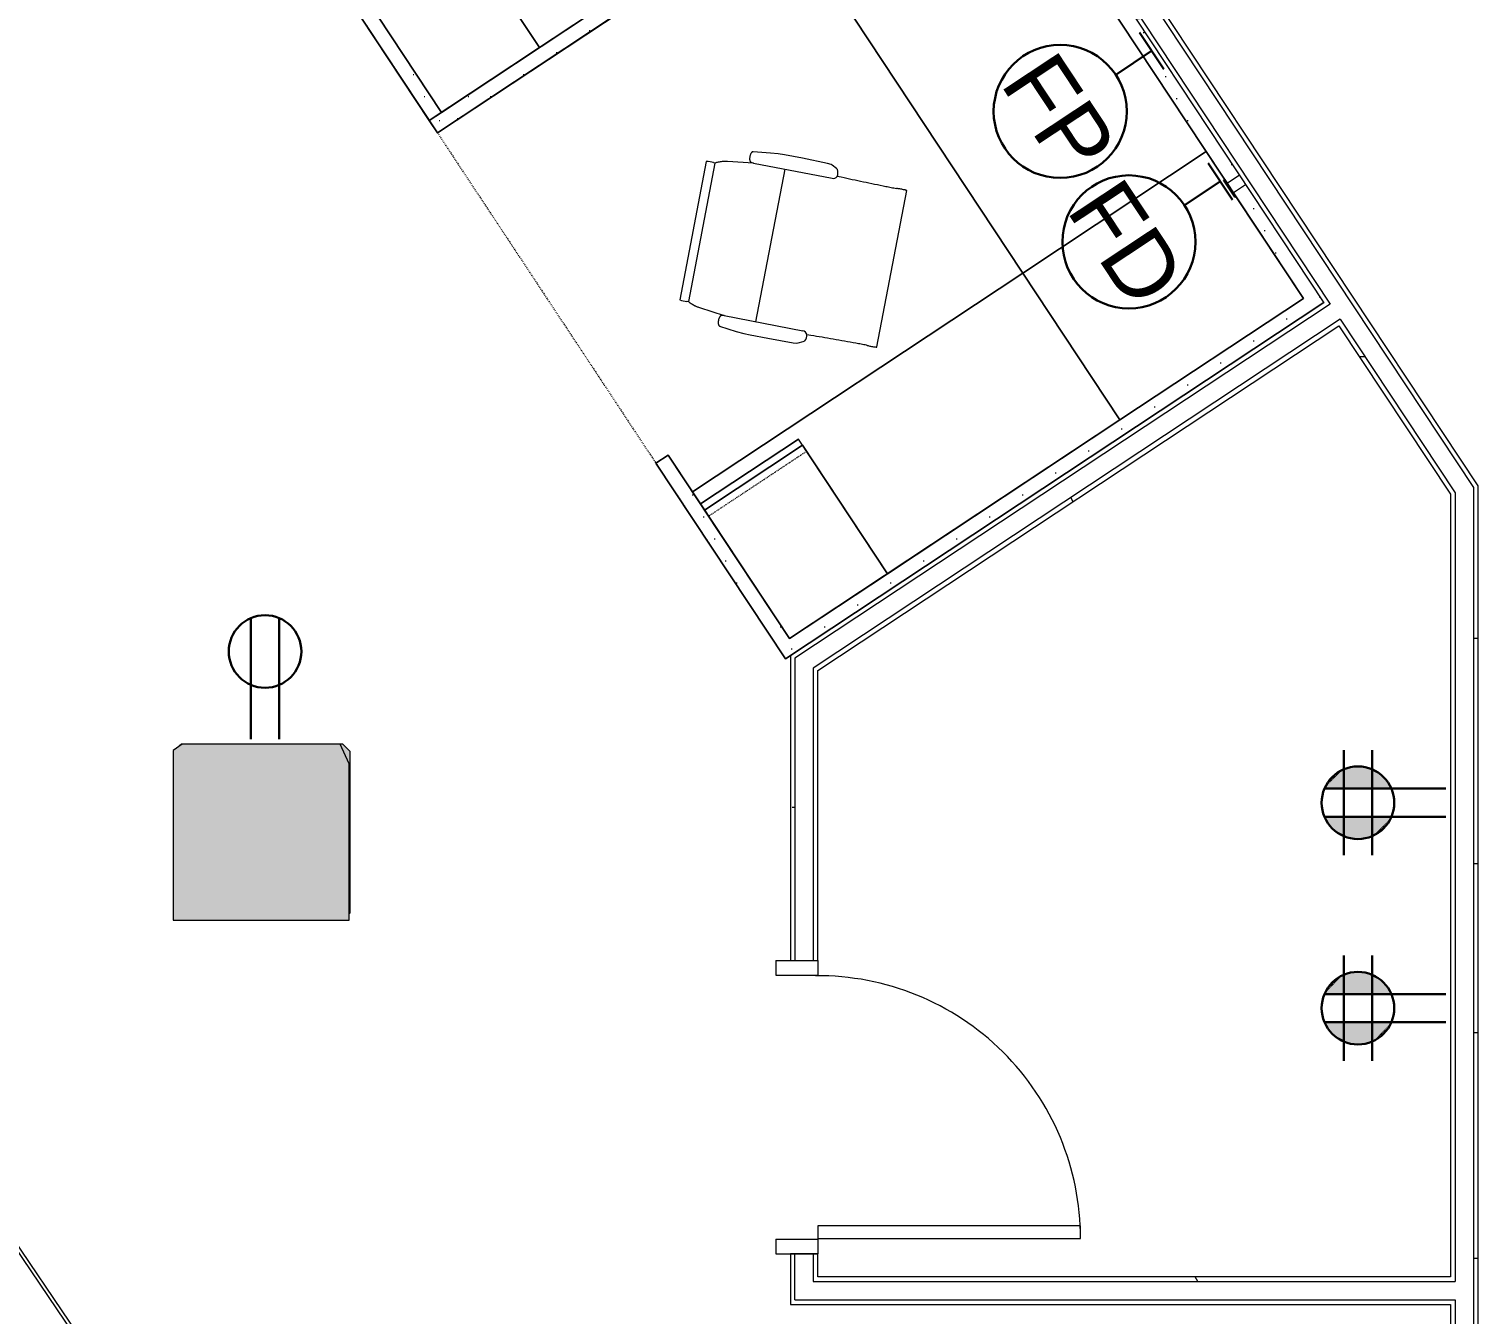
# Model space of a CAD drawing. Header units: inches. Extents: x -13 to 4331, y -638 to 2885.
# Drawn here: x 2875.8 to 3073.4, y 1044.6 to 1219.7 of the extents above; entities that cross this region are included whole.
import ezdxf

# ---------------------------------------------------------------- set-up
doc = ezdxf.new("R2010")
doc.units = ezdxf.units.IN
doc.header["$MEASUREMENT"] = 0
doc.linetypes.add('DASH 1_32_', pattern=[0.0625, 0.03125, -0.03125])
doc.linetypes.add('Dash 1_8_', pattern=[0.25, 0.125, -0.125])
for name, color, linetype, lineweight in [('A-ANNO-NOTE', 131, 'Continuous', 30), ('A-DOOR', 31, 'Continuous', 13), ('A-DOOR-FRAM', 31, 'Continuous', 20), ('A-WALL', 113, 'Continuous', 9), ('A-WALL-PATT', 111, 'Continuous', 13), ('Chevy Chase Pavilion_3rd Floor Base_dwg', 8, 'Continuous', 9), ('E-ELEC-FIXT', 91, 'Continuous', 9), ('I-FURN', 30, 'Continuous', 9), ('I-WALL', 2, 'Continuous', 13), ('S-COLS', 52, 'Continuous', 13)]:
    doc.layers.add(name, color=color, linetype=linetype, lineweight=lineweight)
doc.styles.add('Swis721 Lt BT', font='swissl.ttf', dxfattribs={"height": 9})
pattern_1 = [(0, (0, 0), (30.72, 7.68), [1.267, -21.773, 1.267, -21.773, -122.88]), (0, (0, 0), (30.72, 7.68), [-46.08, 1.267, -44.813, 1.267, -21.773, -53.76]), (0, (0, 0), (30.72, 7.68), [-115.2, 1.267, -14.093, 1.267, -37.133]), (120, (11.52, 3.84), (-22.011075, 22.7643), [1.267, -21.773, 1.267, -21.773, -122.88]), (120, (11.52, 3.84), (-22.011075, 22.7643), [-46.08, 1.267, -44.813, 1.267, -21.773, -53.76]), (120, (11.52, 3.84), (-22.011075, 22.7643), [-115.2, 1.267, -14.093, 1.267, -37.133]), (240, (15.36, 19.2), (-8.708925, -30.4443), [1.267, -21.773, 1.267, -21.773, -122.88]), (240, (15.36, 19.2), (-8.708925, -30.4443), [-46.08, 1.267, -44.813, 1.267, -21.773, -53.76]), (240, (15.36, 19.2), (-8.708925, -30.4443), [-115.2, 1.267, -14.093, 1.267, -37.133])]

# ---------------------------------------------------------------- blocks, each defined once
blk = doc.blocks.new('Adjustable Workstation 1 - 7 x 7-V7-FIRST FLOOR POWER _ SIGNAL')
at = {"layer": 'I-FURN'}
h = blk.add_hatch(dxfattribs=at)
h.set_pattern_fill('FP_15', color=256, style=0, pattern_type=2)
h.set_pattern_definition([(146.507, (3198.001, -524.317), (-2.9064352, -1.674107), [0.127, -2.873])])
h.paths.add_polyline_path([(88, 88), (2, 88), (1, 87), (2, 86), (45, 87), (86.05, 86.05), (86.8, 86.8)], flags=0)
h.paths.add_polyline_path([(88, 86), (86, 86), (86, 56), (88, 56), (88, 84.68)], flags=0)
h.paths.add_polyline_path([(2, 0), (88, 0), (88, 2), (86, 0.05), (45, 1), (2.99, 0.02)], flags=0)
h.paths.add_polyline_path([(0, 88), (0.02, 1.31), (0.05, 0), (2, 0), (1, 1), (2, 2), (2, 86), (0.05, 86), (0.02, 87.31)], flags=0)
for p, q in [((88, 88), (0, 88)), ((0, 88), (2, 88)), ((2, 88), (32, 88)), ((32, 88), (88, 88)), ((88, 56), (88, 88)), ((88, 88), (88, 86)), ((32, 86), (2, 86)), ((2, 86), (2, 2)), ((2, 2), (2, 86)), ((2, 86), (32, 86)), ((2, 2), (2, 86)), ((2, 86), (86, 86)), ((32, 86), (2, 86)), ((2, 86), (2, 62)), ((32, 86), (2, 86)), ((2, 86), (2, 62)), ((2, 62), (2, 86)), ((2, 86), (32, 86)), ((32, 2), (32, 86)), ((32, 86), (32, 2)), ((70, 86), (32, 86)), ((86, 86), (32, 86)), ((32, 86), (86, 86)), ((86, 86), (70, 86)), ((70, 86), (70, 64)), ((70, 65), (70, 86)), ((70, 86), (86, 86)), ((86, 86), (70, 86)), ((86, 64), (86, 86)), ((86, 86), (86, 65)), ((86, 86), (86, 56)), ((86, 65), (86, 86)), ((86, 62), (86, 86)), ((86, 86), (86, 62)), ((88, 86), (88, 56)), ((86, 65), (70, 65)), ((86, 65), (70, 65)), ((70, 65), (70, 64)), ((86, 65), (70, 65)), ((70, 65), (86, 65)), ((70, 65), (70, 64)), ((70, 65), (70, 64)), ((86, 65), (70, 65)), ((70, 65), (86, 65)), ((70, 65), (70, 64)), ((70, 65), (70, 64)), ((86, 65), (70, 65)), ((70, 65), (86, 65)), ((70, 65), (70, 64)), ((70, 65), (70, 64)), ((70, 64), (86, 64)), ((70, 64), (86, 64)), ((70, 64), (86, 64)), ((70, 64), (86, 64)), ((70, 64), (86, 64)), ((70, 64), (86, 64)), ((70, 64), (86, 64)), ((70, 64), (86, 64)), ((86, 64), (70, 64)), ((70, 64), (86, 64)), ((86, 64), (70, 64)), ((70, 64), (86, 64)), ((86, 64), (70, 64)), ((70, 64), (86, 64)), ((86, 64), (86, 65)), ((86, 64), (86, 65)), ((86, 65), (86, 64)), ((86, 64), (86, 65)), ((86, 65), (86, 64)), ((86, 64), (86, 65)), ((86, 65), (86, 64)), ((86, 64), (86, 65)), ((86, 62), (86, 64)), ((2, 62), (2, 2)), ((2, 62), (32, 62)), ((32, 62), (2, 62)), ((32, 62), (86, 62)), ((86, 62), (32, 62)), ((86, 56), (86, 62)), ((86, 56), (88, 56)), ((88, 56), (86, 56)), ((2, 2), (32, 2)), ((32, 2), (2, 2)), ((88, 2), (2, 2)), ((2, 2), (32, 2)), ((32, 2), (88, 2)), ((88, 0), (88, 2)), ((88, 2), (88, 0)), ((0, 0), (88, 0)), ((2, 0), (0.05, 0)), ((32, 0), (2, 0)), ((70, 0), (32, 0)), ((86, 0), (70, 0)), ((88, 0), (86, 0))]:
    blk.add_line(p, q, dxfattribs=at)
at = {"layer": 'I-FURN', "linetype": 'Dash 1_8_'}
for p, q in [((88, 86), (88, 88)), ((88, 56), (88, 86)), ((88, 2), (88, 56)), ((88, 0), (88, 2))]:
    blk.add_line(p, q, dxfattribs=at)
at = {"layer": 'I-FURN', "linetype": 'DASH 1_32_'}
blk.add_line((70, 66), (86, 66), dxfattribs=at)
blk = doc.blocks.new('Adjustable Workstation 1 - 7 x 7-V9-FIRST FLOOR POWER _ SIGNAL')
at = {"layer": 'I-FURN'}
h = blk.add_hatch(dxfattribs=at)
h.set_pattern_fill('FP_17', color=256, style=0, pattern_type=2)
h.set_pattern_definition([(146.507, (3198.001, -610.317), (-2.9064352, -1.674107), [0.127, -2.873])])
h.paths.add_polyline_path([(2, 0), (88, 0), (88, 2), (86, 0.05), (45, 1), (2.99, 0.02)], flags=0)
h.paths.add_polyline_path([(88, 88), (0, 88), (0.02, 1.31), (0.05, 0), (2, 0), (1, 1), (2, 2), (2.02, 86), (86, 86), (86, 56), (88, 56), (88, 85.41)], flags=0)
for p, q in [((88, 88), (0, 88)), ((0, 88), (88, 88)), ((88, 56), (88, 88)), ((88, 88), (88, 56)), ((32, 86), (2, 86)), ((2, 86), (2, 2)), ((2, 2), (2, 86)), ((2, 86), (32, 86)), ((2, 2), (2, 86)), ((2, 86), (86, 86)), ((32, 86), (2, 86)), ((2, 86), (2, 69.32)), ((32, 86), (2, 86)), ((2, 86), (2, 62)), ((2, 62), (2, 86)), ((2, 86), (32, 86)), ((32, 2), (32, 86)), ((32, 86), (32, 2)), ((70, 86), (32, 86)), ((86, 86), (32, 86)), ((32, 86), (86, 86)), ((86, 86), (70, 86)), ((70, 86), (70, 64)), ((70, 65), (70, 86)), ((70, 86), (86, 86)), ((86, 86), (70, 86)), ((86, 64), (86, 86)), ((86, 86), (86, 65)), ((86, 86), (86, 56)), ((86, 65), (86, 86)), ((86, 62), (86, 86)), ((86, 86), (86, 62)), ((2, 66.57), (2, 62)), ((86, 65), (70, 65)), ((86, 65), (70, 65)), ((70, 65), (70, 64)), ((86, 65), (70, 65)), ((70, 65), (86, 65)), ((70, 65), (70, 64)), ((70, 65), (70, 64)), ((86, 65), (70, 65)), ((70, 65), (86, 65)), ((70, 65), (70, 64)), ((70, 65), (70, 64)), ((86, 65), (70, 65)), ((70, 65), (86, 65)), ((70, 65), (70, 64)), ((70, 65), (70, 64)), ((70, 64), (86, 64)), ((70, 64), (86, 64)), ((70, 64), (86, 64)), ((70, 64), (86, 64)), ((70, 64), (86, 64)), ((70, 64), (86, 64)), ((70, 64), (86, 64)), ((70, 64), (86, 64)), ((86, 64), (70, 64)), ((70, 64), (86, 64)), ((86, 64), (70, 64)), ((70, 64), (86, 64)), ((86, 64), (70, 64)), ((70, 64), (86, 64)), ((86, 64), (86, 65)), ((86, 64), (86, 65)), ((86, 65), (86, 64)), ((86, 64), (86, 65)), ((86, 65), (86, 64)), ((86, 64), (86, 65)), ((86, 65), (86, 64)), ((86, 64), (86, 65)), ((86, 62), (86, 64)), ((2, 62), (2, 2)), ((2, 62), (32, 62)), ((32, 62), (2, 62)), ((32, 62), (86, 62)), ((86, 62), (32, 62)), ((86, 56), (86, 62)), ((86, 56), (88, 56)), ((88, 56), (86, 56)), ((2, 2), (32, 2)), ((32, 2), (2, 2)), ((88, 2), (2, 2)), ((2, 2), (32, 2)), ((32, 2), (88, 2)), ((88, 0), (88, 2)), ((88, 2), (88, 0)), ((0, 0), (88, 0)), ((2, 0), (0.05, 0)), ((32, 0), (2, 0)), ((70, 0), (32, 0)), ((86, 0), (70, 0)), ((88, 0), (86, 0))]:
    blk.add_line(p, q, dxfattribs=at)
at = {"layer": 'I-FURN', "linetype": 'Dash 1_8_'}
for p, q in [((88, 56), (88, 88)), ((88, 2), (88, 56)), ((88, 0), (88, 2))]:
    blk.add_line(p, q, dxfattribs=at)
at = {"layer": 'I-FURN', "linetype": 'DASH 1_32_'}
blk.add_line((70, 66), (86, 66), dxfattribs=at)
blk = doc.blocks.new('HermanMiller_Collection_Eames_AluminumGroup_LoungeChairSwivel - Arms Swivel Base-5021966-FIRST FLOOR POWER _ SIGNAL')
at = {"layer": 'I-FURN'}
for p, q in [((-4.59, 12.38), (-6.94, 12.09)), ((-3.51, 12.46), (-4.59, 12.38)), ((-2.64, 12.49), (-3.51, 12.46)), ((-0.18, 12.49), (-2.64, 12.49)), ((3.32, 12.43), (-0.18, 12.49)), ((3.84, 12.38), (3.32, 12.43)), ((3.99, 12.34), (3.84, 12.38)), ((4.64, 12.01), (3.99, 12.34)), ((4.83, 11.89), (4.64, 12.01)), ((-6.61, 10.58), (-10.12, 10.12)), ((-6.94, 10.64), (-6.61, 10.58)), ((-6.61, 10.58), (4.33, 10.58)), ((-2.19, -10.58), (-2.19, 10.58)), ((13.22, 10.86), (13.22, 10.83)), ((14.64, -10.85), (14.64, 10.85)), ((-12.96, 9.61), (-12.96, -9.61)), ((-11.95, 9.59), (-11.95, 9.63)), ((-11.76, 9.6), (-11.95, 9.59)), ((-11.76, 9.6), (-11.76, -9.6)), ((-11.95, -9.63), (-11.95, -9.59)), ((-11.95, -9.59), (-11.76, -9.6)), ((-10.12, -10.12), (-6.61, -10.58)), ((-6.61, -10.58), (-6.94, -10.64)), ((-6.61, -10.58), (4.33, -10.58)), ((13.22, -10.83), (13.22, -10.86)), ((-6.94, -12.09), (-4.59, -12.38)), ((-4.59, -12.38), (-3.51, -12.46)), ((-3.51, -12.46), (-2.64, -12.49)), ((-2.64, -12.49), (-0.18, -12.49)), ((-0.18, -12.49), (3.32, -12.43)), ((3.32, -12.43), (3.84, -12.38)), ((3.84, -12.38), (3.99, -12.34)), ((3.99, -12.34), (4.64, -12.01)), ((4.64, -12.01), (4.83, -11.89))]:
    blk.add_line(p, q, dxfattribs=at)
at = {"layer": 'I-FURN', "flags": 128}
for points in [[(5.52, 10.95), (5.23, 10.95), (4.94, 10.96)], [(4.94, -10.96), (5.23, -10.95), (5.52, -10.95)]]:
    blk.add_lwpolyline(points, dxfattribs=at)
at = {"layer": 'I-FURN'}
for centre, radius, start, end in [((3.68, 11.28), 1.3, 345.8347, 28.1255), ((4.33, 11.27), 0.69, 270, 332.7502), ((-12.38, 5.3), 4.35, 84.2936, 97.7064), ((-12.38, -5.3), 4.35, 262.2936, 275.7064), ((4.33, -11.27), 0.69, 27.2498, 90), ((3.68, -11.28), 1.3, 331.8745, 14.1653)]:
    blk.add_arc(centre, radius, start, end, dxfattribs=at)
for points, knots in [([(-6.94, 12.09), (-6.95, 12.09), (-6.97, 12.09), (-6.99, 12.08), (-7, 12.08), (-7.02, 12.07), (-7.03, 12.06), (-7.05, 12.05), (-7.05, 12.04), (-7.06, 12.04), (-7.07, 12.03), (-7.08, 12.02), (-7.09, 12.01), (-7.1, 12), (-7.11, 11.98), (-7.12, 11.97), (-7.13, 11.96), (-7.14, 11.94), (-7.15, 11.92), (-7.16, 11.9), (-7.18, 11.85), (-7.21, 11.77), (-7.23, 11.66), (-7.25, 11.52), (-7.26, 11.37), (-7.25, 11.23), (-7.24, 11.11), (-7.22, 11.02), (-7.2, 10.95), (-7.18, 10.9), (-7.17, 10.87), (-7.16, 10.85), (-7.15, 10.83), (-7.14, 10.81), (-7.13, 10.8), (-7.12, 10.78), (-7.11, 10.77), (-7.11, 10.76), (-7.1, 10.74), (-7.09, 10.73), (-7.08, 10.72), (-7.07, 10.71), (-7.06, 10.7), (-7.05, 10.69), (-7.03, 10.68), (-7.02, 10.67), (-7, 10.66), (-6.99, 10.65), (-6.96, 10.65), (-6.95, 10.65), (-6.94, 10.64)], [0, 0, 0, 0, 0.020833, 0.03125, 0.041667, 0.052083, 0.0625, 0.072917, 0.078125, 0.083333, 0.088542, 0.09375, 0.104167, 0.114583, 0.125, 0.135417, 0.145833, 0.15625, 0.166667, 0.1875, 0.208333, 0.25, 0.333333, 0.416667, 0.5, 0.583333, 0.666667, 0.708333, 0.75, 0.78125, 0.796875, 0.8125, 0.828125, 0.835938, 0.84375, 0.859375, 0.867188, 0.875, 0.882812, 0.890625, 0.90625, 0.914062, 0.917969, 0.921875, 0.9375, 0.953125, 0.957031, 0.96875, 0.984375, 1, 1, 1, 1]), ([(13.34, 10.88), (13.32, 10.88), (13.29, 10.88), (13.27, 10.88), (13.25, 10.88), (13.23, 10.87), (13.22, 10.87), (13.22, 10.87), (13.22, 10.86)], [0, 0, 0, 0, 0.25, 0.375, 0.5, 0.625, 0.75, 1, 1, 1, 1]), ([(14.64, 10.85), (14.64, 10.85), (14.63, 10.86), (14.6, 10.87), (14.54, 10.87), (14.47, 10.88), (14.38, 10.89), (14.25, 10.89), (13.97, 10.9), (13.61, 10.9), (13.4, 10.89), (13.34, 10.88)], [0, 0, 0, 0, 0.071429, 0.142857, 0.214286, 0.285714, 0.357143, 0.428571, 0.571429, 0.857143, 1, 1, 1, 1]), ([(-6.94, -10.64), (-6.95, -10.65), (-6.97, -10.65), (-6.99, -10.65), (-7, -10.66), (-7.02, -10.67), (-7.03, -10.68), (-7.05, -10.69), (-7.05, -10.69), (-7.06, -10.7), (-7.07, -10.71), (-7.08, -10.72), (-7.08, -10.73), (-7.1, -10.74), (-7.11, -10.76), (-7.12, -10.77), (-7.13, -10.78), (-7.13, -10.8), (-7.15, -10.82), (-7.16, -10.85), (-7.18, -10.89), (-7.2, -10.95), (-7.22, -11.02), (-7.24, -11.11), (-7.26, -11.28), (-7.26, -11.47), (-7.23, -11.66), (-7.21, -11.77), (-7.18, -11.84), (-7.17, -11.87), (-7.16, -11.89), (-7.15, -11.91), (-7.14, -11.93), (-7.13, -11.94), (-7.12, -11.96), (-7.12, -11.97), (-7.11, -11.98), (-7.1, -12), (-7.09, -12.01), (-7.08, -12.02), (-7.07, -12.03), (-7.06, -12.04), (-7.05, -12.05), (-7.03, -12.06), (-7.02, -12.07), (-7, -12.08), (-6.99, -12.08), (-6.96, -12.09), (-6.95, -12.09), (-6.94, -12.09)], [0, 0, 0, 0, 0.020833, 0.03125, 0.041667, 0.052083, 0.0625, 0.072917, 0.078125, 0.083333, 0.088542, 0.09375, 0.104167, 0.114583, 0.125, 0.135417, 0.145833, 0.15625, 0.166667, 0.1875, 0.208333, 0.25, 0.291667, 0.333333, 0.416667, 0.583333, 0.666667, 0.75, 0.78125, 0.796875, 0.8125, 0.828125, 0.835938, 0.84375, 0.859375, 0.867188, 0.875, 0.882812, 0.890625, 0.90625, 0.914062, 0.917969, 0.921875, 0.9375, 0.953125, 0.957031, 0.96875, 0.984375, 1, 1, 1, 1]), ([(13.22, -10.86), (13.22, -10.87), (13.22, -10.87), (13.23, -10.87), (13.25, -10.88), (13.27, -10.88), (13.29, -10.88), (13.32, -10.88), (13.34, -10.88)], [0, 0, 0, 0, 0.25, 0.375, 0.5, 0.625, 0.75, 1, 1, 1, 1]), ([(13.34, -10.88), (13.4, -10.89), (13.54, -10.9), (13.87, -10.9), (14.27, -10.9), (14.52, -10.88), (14.62, -10.86), (14.64, -10.86), (14.64, -10.85)], [0, 0, 0, 0, 0.142857, 0.285714, 0.571429, 0.785714, 0.892857, 1, 1, 1, 1])]:
    blk.add_open_spline(points, degree=3, knots=knots, dxfattribs=at)
for points in [[(-10.83, 9.99), (-11.02, 9.92), (-11.37, 9.8), (-11.64, 9.67), (-11.76, 9.6)], [(-10.12, 10.12), (-10.2, 10.11), (-10.35, 10.09), (-10.55, 10.06), (-10.71, 10.02), (-10.79, 10), (-10.83, 9.99)], [(11.73, 10.84), (10.68, 10.85), (8.59, 10.89), (6.54, 10.92), (5.52, 10.95)], [(13.22, 10.83), (12.96, 10.83), (12.47, 10.83), (11.97, 10.84), (11.73, 10.84)], [(-11.76, -9.6), (-11.64, -9.67), (-11.37, -9.8), (-11.02, -9.92), (-10.83, -9.99)], [(-10.83, -9.99), (-10.79, -10), (-10.71, -10.02), (-10.55, -10.06), (-10.35, -10.09), (-10.2, -10.11), (-10.12, -10.12)], [(5.52, -10.95), (6.54, -10.92), (8.59, -10.89), (10.68, -10.85), (11.73, -10.84)], [(11.73, -10.84), (11.97, -10.84), (12.47, -10.83), (12.96, -10.83), (13.22, -10.83)]]:
    blk.add_open_spline(points, degree=3, dxfattribs=at)
blk = doc.blocks.new('Single Flush - OTJ_SOLIDFLUSH_ALUM-5627471-FIRST FLOOR POWER _ SIGNAL')
at = {"layer": 'A-DOOR', "lineweight": 20}
for p, q in [((16.15625, 37.6875), (16.15625, 1.875)), ((17.90625, 37.6875), (16.15625, 37.6875)), ((17.90625, 1.875), (17.90625, 37.6875)), ((16.15625, 1.875), (17.90625, 1.875))]:
    blk.add_line(p, q, dxfattribs=at)
at = {"layer": 'A-DOOR', "lineweight": 9}
blk.add_arc((17.90625, 1.875), 35.8125, 90, 180.5, dxfattribs=at)
at = {"layer": 'A-DOOR-FRAM'}
for p, q in [((-20, -3.875), (-20, 1.875)), ((-20, 1.875), (-18, 1.875)), ((-18, -3.875), (-18, 1.875)), ((18.000004, -3.875), (18.000004, 1.875)), ((18.000004, 1.875), (20.000004, 1.875)), ((20.000004, -3.875), (20.000004, 1.875)), ((-20, -3.875), (-18, -3.875)), ((18.000004, -3.875), (20.000004, -3.875))]:
    blk.add_line(p, q, dxfattribs=at)
blk = doc.blocks.new('PS - Power Device _Wall Base_ - Basefeed Data-V58-FIRST FLOOR POWER _ SIGNAL')
at = {"layer": 'E-ELEC-FIXT'}
for p, q in [((3040.86, 1199.75), (3039.19, 1198.65)), ((3038.85, 1199.17), (3038.69, 1199.07)), ((3040.21, 1196.78), (3038.69, 1199.07)), ((3038.85, 1199.17), (3040.36, 1196.88)), ((3040.02, 1197.4), (3039.19, 1198.65)), ((3040.02, 1197.4), (3041.69, 1198.5)), ((3040.21, 1196.78), (3040.36, 1196.88))]:
    blk.add_line(p, q, dxfattribs=at)
blk = doc.blocks.new('Chevy Chase Pavilion_3rd Floor Base_dwg-5020009-FIRST FLOOR POWER _ SIGNAL')
at = {"layer": 'A-WALL-PATT', "lineweight": 9}
h = blk.add_hatch(color=7, dxfattribs=at)
h.paths.add_polyline_path([(2919.46, 1099.1), (2919.6, 1099.24), (2919.6, 1121.24), (2918.6, 1122.24), (2918.24, 1122.22), (2919.46, 1119.55), (2919.46, 1099.23)], flags=0)
h.paths.add_polyline_path([(2896.35, 1121.99), (2896.72, 1122.24), (2896.6, 1122.24)], flags=0)
at = {"layer": 'S-COLS', "color": 7, "lineweight": 9, "flags": 128}
for points in [[(2896.72, 1122.24), (2896.6, 1122.24), (2896.35, 1121.99)], [(2919.46, 1099.1), (2919.6, 1099.24), (2919.6, 1121.24), (2918.6, 1122.24), (2918.23, 1122.24)]]:
    blk.add_lwpolyline(points, dxfattribs=at)

msp = doc.modelspace()

# ---------------------------------------------------------------- hatches: boundary and pattern name
at = {"layer": 'A-ANNO-NOTE', "lineweight": 9}
for points in [[(3052.5, 1116.28), (3060.39, 1117.86), (3055.66, 1119)], [(3052.5, 1116.28), (3055.66, 1119), (3054.93, 1118.73)], [(3052.5, 1116.28), (3054.93, 1118.73), (3054.47, 1118.48)], [(3052.56, 1116.39), (3054.47, 1118.48), (3054.03, 1118.19)], [(3055.66, 1119), (3057.98, 1119.09), (3056.3, 1119.14)], [(3060.39, 1117.86), (3057.98, 1119.09), (3055.66, 1119)], [(3057.73, 1119.14), (3057.6, 1119.15), (3056.3, 1119.14)], [(3057.98, 1119.09), (3057.73, 1119.14), (3056.3, 1119.14)], [(3060.39, 1117.86), (3058.37, 1119), (3057.98, 1119.09)], [(3060.39, 1117.86), (3059.1, 1118.73), (3058.37, 1119)], [(3060.39, 1117.86), (3059.45, 1118.55), (3059.1, 1118.73)], [(3060.39, 1117.86), (3059.99, 1118.19), (3059.56, 1118.48)], [(3061.58, 1116.16), (3061.52, 1116.28), (3052.45, 1116.16)], [(3052.45, 1116.16), (3061.52, 1116.28), (3052.5, 1116.28)], [(3052.5, 1116.28), (3061.52, 1116.28), (3060.39, 1117.86)], [(3052.56, 1116.39), (3054.03, 1118.19), (3053.73, 1117.94)], [(3052.56, 1116.39), (3053.73, 1117.94), (3052.74, 1116.74)], [(3052.74, 1116.74), (3053.73, 1117.94), (3053.27, 1117.48)], [(3061.52, 1116.28), (3061.47, 1116.39), (3060.39, 1117.86)], [(3061.47, 1116.39), (3061.28, 1116.74), (3060.39, 1117.86)], [(3061.28, 1116.74), (3060.75, 1117.48), (3060.39, 1117.86)], [(3061.28, 1116.74), (3061.07, 1117.07), (3060.75, 1117.48)], [(3061.52, 1112.2), (3061.58, 1112.32), (3052.45, 1112.32)], [(3061.52, 1112.2), (3052.45, 1112.32), (3052.5, 1112.2)], [(3053.63, 1110.62), (3061.52, 1112.2), (3052.5, 1112.2)], [(3053.63, 1110.62), (3052.56, 1112.08), (3052.74, 1111.74)], [(3053.63, 1110.62), (3052.74, 1111.74), (3053.27, 1111)], [(3058.37, 1109.48), (3061.52, 1112.2), (3053.63, 1110.62)], [(3056.04, 1109.39), (3058.37, 1109.48), (3053.63, 1110.62)], [(3056.04, 1109.39), (3053.63, 1110.62), (3055.66, 1109.48)], [(3054.93, 1109.75), (3053.63, 1110.62), (3054.58, 1109.93)], [(3055.66, 1109.48), (3053.63, 1110.62), (3054.93, 1109.75)], [(3058.37, 1109.48), (3059.1, 1109.75), (3061.52, 1112.2)], [(3059.1, 1109.75), (3059.56, 1109.99), (3061.52, 1112.2)], [(3059.56, 1109.99), (3059.99, 1110.29), (3061.47, 1112.08)], [(3059.99, 1110.29), (3060.3, 1110.53), (3061.47, 1112.08)], [(3060.3, 1110.53), (3061.28, 1111.74), (3061.47, 1112.08)], [(3060.3, 1110.53), (3060.75, 1111), (3061.28, 1111.74)], [(3057.73, 1109.34), (3058.37, 1109.48), (3056.04, 1109.39)], [(3057.6, 1109.32), (3057.73, 1109.34), (3056.43, 1109.32)], [(3057.08, 1109.29), (3057.6, 1109.32), (3056.43, 1109.32)], [(3052.5, 1088.28), (3060.39, 1089.86), (3055.66, 1091)], [(3052.5, 1088.28), (3055.66, 1091), (3054.93, 1090.73)], [(3052.5, 1088.28), (3054.93, 1090.73), (3054.47, 1090.48)], [(3055.66, 1091), (3057.98, 1091.09), (3056.3, 1091.14)], [(3060.39, 1089.86), (3057.98, 1091.09), (3055.66, 1091)], [(3057.73, 1091.14), (3057.6, 1091.15), (3056.3, 1091.14)], [(3057.98, 1091.09), (3057.73, 1091.14), (3056.3, 1091.14)], [(3060.39, 1089.86), (3058.37, 1091), (3057.98, 1091.09)], [(3060.39, 1089.86), (3059.1, 1090.73), (3058.37, 1091)], [(3060.39, 1089.86), (3059.45, 1090.55), (3059.1, 1090.73)], [(3052.5, 1088.28), (3061.52, 1088.28), (3060.39, 1089.86)], [(3052.56, 1088.39), (3054.47, 1090.48), (3054.03, 1090.19)], [(3052.56, 1088.39), (3054.03, 1090.19), (3053.73, 1089.94)], [(3052.56, 1088.39), (3053.73, 1089.94), (3052.74, 1088.74)], [(3052.74, 1088.74), (3053.73, 1089.94), (3053.27, 1089.48)], [(3060.39, 1089.86), (3059.99, 1090.19), (3059.56, 1090.48)], [(3061.52, 1088.28), (3061.47, 1088.39), (3060.39, 1089.86)], [(3061.47, 1088.39), (3061.28, 1088.74), (3060.39, 1089.86)], [(3061.28, 1088.74), (3060.75, 1089.48), (3060.39, 1089.86)], [(3061.28, 1088.74), (3061.07, 1089.07), (3060.75, 1089.48)], [(3061.58, 1088.16), (3061.52, 1088.28), (3052.45, 1088.16)], [(3052.45, 1088.16), (3061.52, 1088.28), (3052.5, 1088.28)], [(3061.52, 1084.2), (3061.58, 1084.32), (3052.45, 1084.32)], [(3061.52, 1084.2), (3052.45, 1084.32), (3052.5, 1084.2)], [(3053.63, 1082.62), (3061.52, 1084.2), (3052.5, 1084.2)], [(3053.63, 1082.62), (3052.56, 1084.08), (3052.74, 1083.74)], [(3053.63, 1082.62), (3052.74, 1083.74), (3053.27, 1083)], [(3058.37, 1081.48), (3061.52, 1084.2), (3053.63, 1082.62)], [(3058.37, 1081.48), (3059.1, 1081.75), (3061.52, 1084.2)], [(3059.1, 1081.75), (3059.56, 1081.99), (3061.52, 1084.2)], [(3059.56, 1081.99), (3059.99, 1082.29), (3061.47, 1084.08)], [(3059.99, 1082.29), (3060.3, 1082.53), (3061.47, 1084.08)], [(3060.3, 1082.53), (3061.28, 1083.74), (3061.47, 1084.08)], [(3060.3, 1082.53), (3060.75, 1083), (3061.28, 1083.74)], [(3056.04, 1081.39), (3058.37, 1081.48), (3053.63, 1082.62)], [(3056.04, 1081.39), (3053.63, 1082.62), (3055.66, 1081.48)], [(3054.93, 1081.75), (3053.63, 1082.62), (3054.58, 1081.93)], [(3055.66, 1081.48), (3053.63, 1082.62), (3054.93, 1081.75)], [(3057.73, 1081.34), (3058.37, 1081.48), (3056.04, 1081.39)], [(3057.6, 1081.32), (3057.73, 1081.34), (3056.43, 1081.32)], [(3057.08, 1081.29), (3057.6, 1081.32), (3056.43, 1081.32)]]:
    msp.add_hatch(color=256, dxfattribs=at).paths.add_polyline_path(points, flags=0)
at = {"layer": 'A-WALL'}
msp.add_hatch(color=250, dxfattribs=at).paths.add_polyline_path([(2917.48, 1098.24), (2919.46, 1098.24), (2919.46, 1119.55), (2918.23, 1122.24), (2896.72, 1122.24), (2895.46, 1121.38), (2895.46, 1098.24)], flags=0)
at = {"layer": 'A-WALL-PATT', "lineweight": 9}
h = msp.add_hatch(dxfattribs=at)
h.set_pattern_fill('FP_13', color=256, style=0, pattern_type=2)
h.set_pattern_definition(pattern_1)
h.paths.add_polyline_path([(3072.75, 1157.22), (3072.75, 1158.35), (2910.99, 1402.82), (2910.7, 1402.13), (3072.63, 1157.41)], flags=0)
h.paths.add_polyline_path([(2909.04, 1404.63), (2909.33, 1405.32), (2908.69, 1406.3), (2908.17, 1405.95), (2908.58, 1405.32)], flags=0)
h = msp.add_hatch(dxfattribs=at)
h.set_pattern_fill('FP_13', color=256, style=0, pattern_type=2)
h.set_pattern_definition(pattern_1)
h.paths.add_polyline_path([(3069.63, 1156.28), (3069.63, 1157.41), (3054.6, 1180.13), (3054.07, 1179.78), (3065.88, 1161.94)], flags=0)
h.paths.add_polyline_path([(3052.69, 1181.87), (3053.22, 1182.21), (2907.82, 1401.94), (2907.31, 1401.59), (3052.47, 1182.21)], flags=0)
h = msp.add_hatch(dxfattribs=at)
h.set_pattern_fill('FP_13', color=256, style=0, pattern_type=2)
h.set_pattern_definition(pattern_1)
h.paths.add_polyline_path([(2983.38, 1132.25), (3054.42, 1179.26), (3054.07, 1179.78), (2983.38, 1133)], flags=0)
h = msp.add_hatch(dxfattribs=at)
h.set_pattern_fill('FP_13', color=256, style=0, pattern_type=2)
h.set_pattern_definition(pattern_1)
h.paths.add_polyline_path([(3073.38, 886.84), (3073.38, 1157.41), (3072.75, 1158.35), (3072.75, 886.84)], flags=0)
h = msp.add_hatch(dxfattribs=at)
h.set_pattern_fill('FP_13', color=256, style=0, pattern_type=2)
h.set_pattern_definition(pattern_1)
h.paths.add_polyline_path([(3070.25, 886.84), (3070.25, 1046.5), (3069.63, 1046.5), (3069.63, 886.84)], flags=0)
h.paths.add_polyline_path([(3069.63, 1049), (3070.25, 1049), (3070.25, 1156.47), (3069.63, 1157.41), (3069.63, 1049.62)], flags=0)
h = msp.add_hatch(dxfattribs=at)
h.set_pattern_fill('FP_13', color=256, style=0, pattern_type=2)
h.set_pattern_definition(pattern_1)
h.paths.add_polyline_path([(2980.25, 1046.5), (2980.25, 1052.75), (2979.63, 1052.75), (2979.63, 1046.5)], flags=0)
h.paths.add_polyline_path([(2980.25, 1092.75), (2980.25, 1134.68), (2979.63, 1134.27), (2979.63, 1092.75)], flags=0)
h = msp.add_hatch(dxfattribs=at)
h.set_pattern_fill('FP_13', color=256, style=0, pattern_type=2)
h.set_pattern_definition(pattern_1)
h.paths.add_polyline_path([(3067.63, 1049), (3069.63, 1049), (3069.63, 1049.62), (2982.75, 1049.62), (2982.75, 1049), (3049.13, 1049)], flags=0)

# ---------------------------------------------------------------- linework, layer by layer
at = {"layer": 'A-ANNO-NOTE'}
for p, q in [((3027.21, 1219.2), (3030.52, 1214.2)), ((3028.86, 1216.7), (3023.98, 1213.47)), ((3036.58, 1201.42), (3039.89, 1196.42)), ((3038.23, 1198.92), (3033.34, 1195.68)), ((2906.08, 1122.89), (2906.08, 1139.42)), ((2906.08, 1122.89), (2906.08, 1139.42)), ((2909.91, 1122.89), (2909.91, 1139.42)), ((3055.1, 1107.07), (3055.1, 1121.41)), ((3058.93, 1107.07), (3058.93, 1121.41)), ((3068.97, 1116.16), (3052.45, 1116.16)), ((3068.97, 1112.32), (3052.45, 1112.32)), ((3055.1, 1079.07), (3055.1, 1093.41)), ((3058.93, 1079.07), (3058.93, 1093.41)), ((3068.97, 1088.16), (3052.45, 1088.16)), ((3068.97, 1084.32), (3052.45, 1084.32))]:
    msp.add_line(p, q, dxfattribs=at)
at = {"layer": 'A-ANNO-NOTE', "lineweight": 9}
for p, q in [((3052.45, 1116.16), (3061.58, 1116.16)), ((3061.58, 1112.32), (3052.45, 1112.32)), ((3052.45, 1088.16), (3061.58, 1088.16)), ((3061.58, 1084.32), (3052.45, 1084.32))]:
    msp.add_line(p, q, dxfattribs=at)
at = {"layer": 'A-ANNO-NOTE'}
for centre, radius in [((3016.41, 1208.46), 9.07), ((3025.78, 1190.68), 9.07), ((2908, 1134.85), 4.95), ((3057.01, 1114.24), 4.95), ((3057.01, 1086.24), 4.95)]:
    msp.add_circle(centre, radius, dxfattribs=at)
at = {"layer": 'A-ANNO-NOTE', "lineweight": 9}
for centre, start, end in [((3057.01, 1114.24), 22.7756, 157.2244), ((3057.01, 1114.24), 202.7756, 337.2244), ((3057.01, 1086.24), 22.7756, 157.2244), ((3057.01, 1086.24), 202.7756, 337.2244)]:
    msp.add_arc(centre, 4.95, start, end, dxfattribs=at)
at = {"layer": 'A-WALL', "lineweight": 13}
for p, q in [((2907.82, 1401.94), (3053.22, 1182.21)), ((2910.7, 1402.13), (3072.75, 1157.22)), ((3053.22, 1182.21), (2980.25, 1133.93)), ((3054.6, 1180.13), (2982.75, 1132.59)), ((3054.6, 1180.13), (3070.25, 1156.47)), ((3070.25, 1156.47), (3070.25, 1049)), ((3072.75, 1157.22), (3072.75, 886.84)), ((2980.25, 1133.93), (2980.25, 1092.75)), ((2982.75, 1132.59), (2982.75, 1092.75)), ((2980.25, 1046.5), (2980.25, 1052.75)), ((2982.75, 1052.75), (2982.75, 1049)), ((2982.75, 1049), (3070.25, 1049)), ((2980.25, 1046.5), (3070.25, 1046.5)), ((3070.25, 1046.5), (3070.25, 886.84))]:
    msp.add_line(p, q, dxfattribs=at)
at = {"layer": 'A-WALL', "color": 8, "lineweight": 20}
for p, q in [((2896.72, 1122.24), (2895.46, 1121.38)), ((2918.23, 1122.24), (2896.72, 1122.24)), ((2919.46, 1119.55), (2918.23, 1122.24)), ((2895.46, 1121.38), (2895.46, 1098.24)), ((2919.46, 1098.24), (2919.46, 1119.55)), ((2895.46, 1098.24), (2919.46, 1098.24))]:
    msp.add_line(p, q, dxfattribs=at)
at = {"layer": 'I-WALL'}
for p, q in [((2907.65, 1401.06), (3052.35, 1182.39)), ((3073.38, 1157.41), (2911.4, 1402.19)), ((3052.35, 1182.39), (2979.63, 1134.27)), ((2983.38, 1132.25), (3054.42, 1179.26)), ((3054.42, 1179.26), (3069.63, 1156.28)), ((3069.63, 1156.28), (3069.63, 1049.62)), ((3073.38, 886.84), (3073.38, 1157.41)), ((2979.63, 1134.27), (2979.63, 1092.75)), ((2983.38, 1092.75), (2983.38, 1132.25)), ((2979.63, 1092.75), (2983.38, 1092.75)), ((2848.28, 1091.41), (2917.98, 988.58)), ((2917.48, 990.21), (2848.69, 1091.69)), ((2979.63, 1052.75), (2979.63, 1045.87)), ((2983.38, 1052.75), (2979.63, 1052.75)), ((2983.38, 1049.62), (2983.38, 1052.75)), ((3069.63, 1049.62), (2983.38, 1049.62)), ((2979.63, 1045.87), (3069.63, 1045.87)), ((3069.63, 1045.87), (3069.63, 886.84))]:
    msp.add_line(p, q, dxfattribs=at)

# ---------------------------------------------------------------- block references
at = {"layer": 'A-DOOR', "rotation": 270}
msp.add_blockref('Single Flush - OTJ_SOLIDFLUSH_ALUM-5627471-FIRST FLOOR POWER _ SIGNAL', (2981.5, 1072.75), dxfattribs=at)
at = {"layer": 'Chevy Chase Pavilion_3rd Floor Base_dwg', "color": 7}
msp.add_blockref('Chevy Chase Pavilion_3rd Floor Base_dwg-5020009-FIRST FLOOR POWER _ SIGNAL', (0, 0), dxfattribs=at)
at = {"layer": 'E-ELEC-FIXT'}
msp.add_blockref('PS - Power Device _Wall Base_ - Basefeed Data-V58-FIRST FLOOR POWER _ SIGNAL', (0, 0), dxfattribs=at)
at = {"layer": 'I-FURN'}
for name, p, rotation in [('Adjustable Workstation 1 - 7 x 7-V7-FIRST FLOOR POWER _ SIGNAL', (2956.32, 1327.51), 213.493007943293), ('Adjustable Workstation 1 - 7 x 7-V9-FIRST FLOOR POWER _ SIGNAL', (3003.78, 1255.79), 213.493007943293), ('HermanMiller_Collection_Eames_AluminumGroup_LoungeChairSwivel - Arms Swivel Base-5021966-FIRST FLOOR POWER _ SIGNAL', (2979.08, 1189.77), 349.1299999999903)]:
    msp.add_blockref(name, p, dxfattribs=dict(at, rotation=rotation))

# ---------------------------------------------------------------- texts
at = {"layer": 'A-ANNO-NOTE', "lineweight": 9, "char_height": 9, "attachment_point": 1, "rotation": 303.493, "style": 'Swis721 Lt BT'}
for s, insert, width in [('FP', (3015.61, 1217.27), 18.18), ('FD', (3024.63, 1200.01), 19.695)]:
    msp.add_mtext(s, dxfattribs=dict(at, insert=insert, width=width))

doc.saveas('drawing.dxf')
